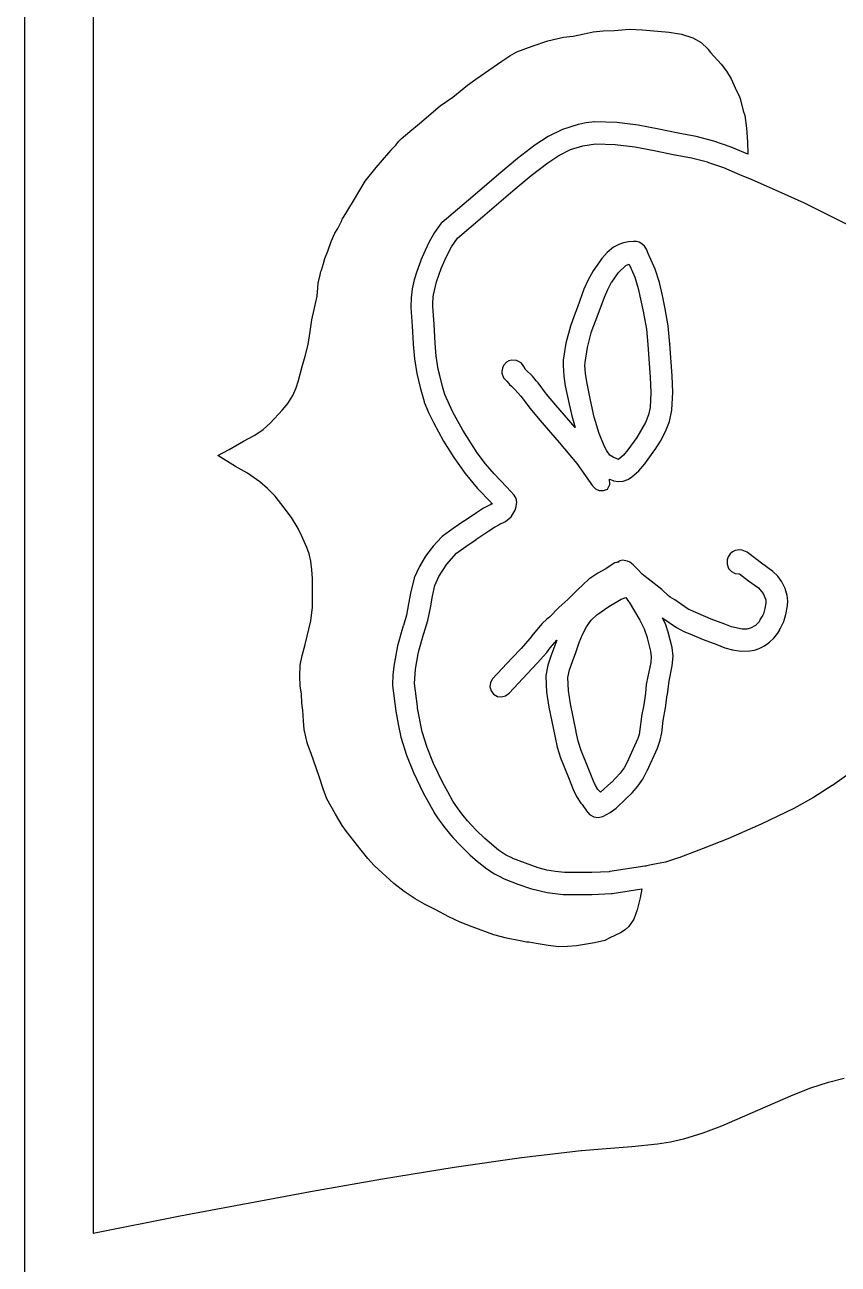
# Model space of a CAD drawing. Extents: x 2 to 598, y 1588 to 7998.
# Drawn here: x 2 to 180.6, y 2697.9 to 2969.9 of the extents above; entities that cross this region are included whole.
import ezdxf

# ---------------------------------------------------------------- set-up
doc = ezdxf.new("R2010")
doc.units = 0

msp = doc.modelspace()

# ---------------------------------------------------------------- linework, layer by layer
at = {"layer": 'Calque 1'}
for p, q in [((16.9959, 3169.46), (16.9959, 2704.65)), ((122.3424, 2967.4037), (124.753333, 2967.890587)), ((124.753333, 2967.890587), (126.79174, 2968.3339)), ((126.79174, 2968.3339), (128.924993, 2968.50915)), ((128.924993, 2968.50915), (131.45192, 2968.646)), ((131.45192, 2968.646), (134.63829, 2968.8946)), ((134.63829, 2968.8946), (134.63929, 2968.8847)), ((134.63929, 2968.8847), (137.62309, 2968.7333)), ((137.62309, 2968.7333), (143.433831, 2968.272975)), ((143.433831, 2968.272975), (146.160511, 2967.786725)), ((146.160511, 2967.786725), (148.67149, 2967.0031)), ((110.03824, 2963.9228), (113.39669, 2965.1842)), ((113.39669, 2965.1842), (116.812493, 2966.315337)), ((116.812493, 2966.315337), (120.25312, 2967.165)), ((120.25312, 2967.165), (122.3424, 2967.4037)), ((148.67149, 2967.0031), (150.434062, 2965.986537)), ((150.434062, 2965.986537), (151.97051, 2964.5211)), ((106.71235, 2961.9177), (108.467541, 2963.043437)), ((108.467541, 2963.043437), (110.03824, 2963.9228)), ((151.97051, 2964.5211), (151.998258, 2964.422087)), ((151.998258, 2964.422087), (152.48469, 2963.7935)), ((152.48469, 2963.7935), (154.88196, 2961.235)), ((100.97161, 2957.95), (106.71235, 2961.9177)), ((154.88196, 2961.235), (156.00057, 2959.701662)), ((156.00057, 2959.701662), (157.02498, 2957.9701)), ((95.95028, 2954.0087), (99.14285, 2956.6411)), ((99.14285, 2956.6411), (99.1433, 2956.64)), ((99.1433, 2956.64), (100.97161, 2957.95)), ((157.02498, 2957.9701), (158.26005, 2955.3635)), ((93.1675, 2952.06), (95.95028, 2954.0087)), ((158.26005, 2955.3635), (158.765253, 2954.39055)), ((158.765253, 2954.39055), (159.05483, 2953.6696)), ((88.667963, 2948.2198), (93.166913, 2952.0594)), ((93.166913, 2952.0594), (93.1675, 2952.06)), ((159.05483, 2953.6696), (159.71216, 2950.9902)), ((127.02065, 2948.5423), (125.213139, 2948.351243)), ((127.124, 2948.5523), (127.02065, 2948.5423)), ((131.930113, 2948.398288), (127.124, 2948.5523)), ((159.71216, 2950.9902), (160.04857, 2949.9453)), ((160.04857, 2949.9453), (160.429575, 2947.208262)), ((84.594313, 2944.8071), (86.492688, 2946.433162)), ((86.492688, 2946.433162), (88.667963, 2948.2198)), ((120.048666, 2946.920725), (116.868978, 2945.364878)), ((123.445422, 2948.009809), (120.048666, 2946.920725)), ((125.213139, 2948.351243), (123.445422, 2948.009809)), ((136.649, 2947.85), (131.930113, 2948.398288)), ((136.66871, 2947.8498), (136.649, 2947.85)), ((141.195823, 2946.941237), (136.66871, 2947.8498)), ((145.43252, 2946.0644), (141.195823, 2946.941237)), ((145.43552, 2946.0638), (145.43252, 2946.0644)), ((145.43652, 2946.0638), (145.43552, 2946.0638)), ((149.368381, 2945.369987), (145.43652, 2946.0638)), ((160.429575, 2947.208262), (160.62218, 2944.1983)), ((82.455426, 2942.4187), (83.416091, 2943.4635)), ((83.416091, 2943.4635), (84.125091, 2944.3121)), ((84.125091, 2944.3121), (84.594313, 2944.8071)), ((113.94495, 2943.4321), (110.125354, 2940.509475)), ((116.868978, 2945.364878), (113.94495, 2943.4321)), ((121.821955, 2942.463613), (124.517417, 2943.337098)), ((124.517417, 2943.337098), (127.27893, 2943.7602)), ((127.27893, 2943.7602), (127.27929, 2943.7539)), ((127.27929, 2943.7539), (131.590133, 2943.610875)), ((131.590133, 2943.610875), (135.93405, 2943.1059)), ((135.93405, 2943.1059), (140.154848, 2942.246337)), ((153.23605, 2944.3446), (149.368381, 2945.369987)), ((157.069965, 2942.996162), (153.23605, 2944.3446)), ((160.70588, 2941.4786), (157.069965, 2942.996162)), ((160.62218, 2944.1983), (160.71618, 2941.5246)), ((79.132211, 2938.572087), (81.905076, 2941.7627)), ((81.905076, 2941.7627), (82.398586, 2942.3637)), ((82.398586, 2942.3637), (82.455426, 2942.4187)), ((110.125354, 2940.509475), (106.473744, 2937.46985)), ((116.81963, 2939.5966), (119.240155, 2941.19752)), ((119.240155, 2941.19752), (121.821955, 2942.463613)), ((140.154848, 2942.246337), (144.66117, 2941.3261)), ((144.66117, 2941.3261), (144.73607, 2941.3151)), ((144.73607, 2941.3151), (148.318578, 2940.686037)), ((148.318578, 2940.686037), (151.82556, 2939.756)), ((160.71618, 2941.5246), (160.70588, 2941.4786)), ((76.719346, 2935.5419), (79.132211, 2938.572087)), ((113.160608, 2936.793302), (116.78083, 2939.5666)), ((116.78083, 2939.5666), (116.81963, 2939.5966)), ((151.82556, 2939.756), (151.84986, 2939.746)), ((151.84986, 2939.746), (155.345603, 2938.512212)), ((155.345603, 2938.512212), (158.88612, 2937.034)), ((74.156196, 2931.2605), (76.719346, 2935.5419)), ((106.473744, 2937.46985), (99.38455, 2931.4044)), ((109.612821, 2933.836863), (113.160608, 2936.793302)), ((158.88612, 2937.034), (161.56761, 2935.8878)), ((161.56761, 2935.8878), (167.392595, 2933.389412)), ((102.45613, 2927.7214), (109.612821, 2933.836863)), ((167.392595, 2933.389412), (173.07961, 2930.7729)), ((71.860726, 2927.4772), (74.156196, 2931.2605)), ((99.36491, 2931.3884), (93.59885, 2926.4837)), ((99.38455, 2931.4044), (99.36491, 2931.3884)), ((173.07961, 2930.7729), (186.56091, 2924.041)), ((70.689734, 2925.1776), (71.616292, 2926.9295)), ((71.616292, 2926.9295), (71.698462, 2927.1822)), ((71.698462, 2927.1822), (71.860726, 2927.4772)), ((96.96293, 2923.0534), (102.45613, 2927.7214)), ((69.28663, 2922.3017), (70.061348, 2924.1307)), ((70.061348, 2924.1307), (70.689734, 2925.1776)), ((91.914277, 2924.313537), (90.735972, 2922.2499)), ((93.416432, 2926.2982), (91.914277, 2924.313537)), ((93.59885, 2926.4837), (93.416432, 2926.2982)), ((68.508988, 2920.2219), (69.28663, 2922.3017)), ((90.735972, 2922.2499), (89.901915, 2920.3689)), ((95.63953, 2921.136163), (96.96293, 2923.0534)), ((132.361097, 2921.649314), (131.37413, 2921.1305)), ((133.40534, 2922.022937), (132.361097, 2921.649314)), ((134.491665, 2922.246317), (133.40534, 2922.022937)), ((135.60488, 2922.3144), (134.491665, 2922.246317)), ((136.24697, 2922.288), (135.60464, 2922.321)), ((135.60464, 2922.321), (135.60488, 2922.3144)), ((136.879798, 2922.141), (136.24697, 2922.288)), ((137.45, 2921.8296), (136.879798, 2922.141)), ((138.058798, 2921.256002), (137.45, 2921.8296)), ((138.469348, 2920.652338), (138.058798, 2921.256002)), ((67.599483, 2917.4536), (67.853214, 2918.5817)), ((67.853214, 2918.5817), (68.508988, 2920.2219)), ((89.901915, 2920.3689), (88.9397, 2918.1979)), ((93.3833, 2916.3712), (94.50933, 2918.8863)), ((94.50933, 2918.8863), (95.63953, 2921.136163)), ((128.649291, 2918.609362), (126.73617, 2915.8832)), ((129.845092, 2919.887539), (128.649291, 2918.609362)), ((131.24183, 2921.0425), (129.845092, 2919.887539)), ((131.37413, 2921.1305), (131.24183, 2921.0425)), ((138.86852, 2919.6649), (138.469348, 2920.652338)), ((139.001196, 2919.284287), (138.86852, 2919.6649)), ((139.12584, 2919.05), (138.87882, 2919.4427)), ((138.87882, 2919.4427), (139.001196, 2919.284287)), ((140.358237, 2916.210397), (139.12584, 2919.05)), ((67.006238, 2915.7348), (67.138529, 2916.0144)), ((67.138529, 2916.0144), (67.599483, 2917.4536)), ((88.91489, 2918.1359), (88.04931, 2915.7547)), ((88.9397, 2918.1979), (88.91489, 2918.1359)), ((92.381372, 2913.458738), (93.3833, 2916.3712)), ((126.73617, 2915.8832), (125.63055, 2913.869498)), ((132.293723, 2915.47165), (133.95584, 2917.0762)), ((133.95584, 2917.0762), (134.58991, 2917.3357)), ((134.58991, 2917.3357), (134.58995, 2917.3323)), ((134.58995, 2917.3323), (134.85505, 2916.8522)), ((134.85505, 2916.8522), (135.873395, 2914.484975)), ((141.290518, 2913.3218), (140.358237, 2916.210397)), ((66.32876, 2912.1071), (66.40059, 2913.151)), ((66.40059, 2913.151), (66.810901, 2914.986)), ((66.810901, 2914.986), (67.006238, 2915.7348)), ((87.489349, 2913.887941), (87.054465, 2911.945925)), ((88.049, 2915.76), (87.489349, 2913.887941)), ((88.04931, 2915.7547), (88.049, 2915.76)), ((91.73172, 2910.587), (92.381372, 2913.458738)), ((125.63055, 2913.869498), (124.750588, 2911.845212)), ((129.973408, 2911.8078), (130.81593, 2913.3556)), ((130.81593, 2913.3556), (130.83613, 2913.3886)), ((130.83613, 2913.3886), (132.293723, 2915.47165)), ((135.873395, 2914.484975), (136.675878, 2911.97855)), ((141.996092, 2910.422403), (141.290518, 2913.3218)), ((66.150993, 2910.3315), (66.32876, 2912.1071)), ((87.054465, 2911.945925), (86.787282, 2909.936522)), ((91.63664, 2910.0661), (91.73172, 2910.587)), ((124.750588, 2911.845212), (123.34723, 2907.9348)), ((129.241686, 2910.1121), (129.973408, 2911.8078)), ((136.675878, 2911.97855), (137.83213, 2906.6642)), ((142.54837, 2907.5504), (141.996092, 2910.422403)), ((64.976903, 2905.0926), (66.150993, 2910.3315)), ((86.787282, 2909.936522), (86.73073, 2907.8623)), ((86.73073, 2907.8623), (86.73073, 2907.7973)), ((86.73073, 2907.7973), (87.058583, 2903.709313)), ((91.53535, 2908.0285), (91.56946, 2908.7075)), ((91.853112, 2904.170163), (91.53535, 2908.0285)), ((91.56946, 2908.7075), (91.63664, 2910.0661)), ((123.32813, 2907.8808), (122.594128, 2906.002325)), ((123.34723, 2907.9348), (123.32813, 2907.8808)), ((127.89311, 2906.3871), (129.241686, 2910.1121)), ((64.656494, 2902.560988), (64.976903, 2905.0926)), ((122.594128, 2906.002325), (121.7582, 2903.7472)), ((126.3423, 2902.3176), (127.89311, 2906.3871)), ((137.83213, 2906.6642), (137.84503, 2906.5982)), ((137.84503, 2906.5982), (138.483595, 2903.084425)), ((143.233598, 2903.78275), (142.54837, 2907.5504)), ((64.22036, 2899.6846), (64.656494, 2902.560988)), ((87.058583, 2903.709313), (87.249562, 2899.9058)), ((92.054698, 2900.029), (91.853112, 2904.170163)), ((121.7582, 2903.7472), (120.788495, 2900.0054)), ((125.502488, 2899.082225), (126.3323, 2902.2876)), ((126.3323, 2902.2876), (126.3423, 2902.3176)), ((138.483595, 2903.084425), (138.78916, 2899.7019)), ((143.585, 2899.8), (143.233598, 2903.78275)), ((63.580497, 2897.161588), (64.22036, 2899.6846)), ((87.249562, 2899.9058), (87.249562, 2899.7445)), ((87.249562, 2899.7445), (87.545465, 2896.542644)), ((92.31987, 2897.15635), (92.054698, 2900.029)), ((120.788495, 2900.0054), (120.20429, 2896.2624)), ((138.78916, 2899.7019), (138.788, 2899.62)), ((138.788, 2899.62), (139.302505, 2892.559475)), ((144.117368, 2892.829938), (143.58422, 2899.8849)), ((143.58422, 2899.8849), (143.585, 2899.8)), ((62.91191, 2894.8575), (63.580497, 2897.161588)), ((92.773518, 2894.3038), (92.31987, 2897.15635)), ((124.9789, 2895.7324), (125.502488, 2899.082225)), ((62.071337, 2891.801188), (62.91191, 2894.8575)), ((87.545465, 2896.542644), (88.051109, 2893.3703)), ((93.091844, 2892.894), (92.773518, 2894.3038)), ((106.8405, 2894.5409), (106.70873, 2893.8515)), ((107.082512, 2895.1228), (106.8405, 2894.5409)), ((107.7314, 2895.8328), (107.082512, 2895.1228)), ((108.2696, 2896.117642), (107.7314, 2895.8328)), ((108.875607, 2896.265263), (108.2696, 2896.117642)), ((109.94729, 2896.2121), (108.875607, 2896.265263)), ((110.928022, 2895.714313), (109.94729, 2896.2121)), ((111.22318, 2895.3228), (110.928022, 2895.714313)), ((111.56218, 2894.8463), (111.22318, 2895.3228)), ((111.87172, 2894.3368), (111.56218, 2894.8463)), ((111.92753, 2894.2448), (111.6738, 2894.4551)), ((111.6738, 2894.4551), (111.87172, 2894.3368)), ((111.95283, 2894.2038), (111.92753, 2894.2448)), ((113.47228, 2892.719863), (111.93883, 2894.2358)), ((111.93883, 2894.2358), (111.97143, 2894.1768)), ((111.97143, 2894.1768), (111.95283, 2894.2038)), ((120.204, 2896.23), (120.1683, 2895.0688)), ((120.1683, 2895.0688), (120.318909, 2892.791414)), ((120.20429, 2896.2624), (120.204, 2896.23)), ((125.094612, 2893.356541), (124.9677, 2895.1478)), ((124.9677, 2895.1478), (124.968, 2895.14)), ((124.968, 2895.15), (124.9789, 2895.7324)), ((124.968, 2895.14), (124.968, 2895.15)), ((61.53426, 2890.18792), (62.071337, 2891.801188)), ((88.051109, 2893.3703), (88.759947, 2890.239656)), ((93.699043, 2890.4999), (93.091844, 2892.894)), ((106.70873, 2893.8515), (106.709, 2893.85)), ((106.709, 2893.85), (106.726, 2893.4143)), ((106.726, 2893.4143), (107.105934, 2892.371986)), ((107.105934, 2892.371986), (107.91404, 2891.6119)), ((107.91404, 2891.6119), (108.19051, 2891.2093)), ((114.33403, 2891.6954), (113.47228, 2892.719863)), ((114.70765, 2891.2711), (114.33403, 2891.6954)), ((120.318909, 2892.791414), (120.646342, 2890.627887)), ((125.3839, 2891.491725), (125.094612, 2893.356541)), ((126.179, 2887.51), (125.3839, 2891.491725)), ((139.302505, 2892.559475), (139.430313, 2889.179578)), ((144.246426, 2889.143977), (144.117368, 2892.829938)), ((60.84279, 2888.5468), (61.53426, 2890.18792)), ((88.759947, 2890.239656), (89.665432, 2887.1629)), ((94.223558, 2888.7114), (93.699043, 2890.4999)), ((95.979008, 2884.8212), (94.223558, 2888.7114)), ((108.19051, 2891.2093), (108.38381, 2890.934075)), ((108.38381, 2890.934075), (108.87006, 2890.5525)), ((108.87006, 2890.5525), (109.61106, 2889.734087)), ((109.61106, 2889.734087), (110.91231, 2888.3345)), ((116.551489, 2888.791717), (114.70765, 2891.2711)), ((118.561297, 2886.362687), (116.551489, 2888.791717)), ((120.646342, 2890.627887), (121.46331, 2886.6084)), ((139.430313, 2889.179578), (139.28616, 2885.8999)), ((144.06274, 2885.3561), (144.246426, 2889.143977)), ((58.54836, 2885.3377), (59.71095, 2886.723325)), ((59.71095, 2886.723325), (60.84279, 2888.5468)), ((89.665432, 2887.1629), (89.693332, 2887.0819)), ((89.693332, 2887.0819), (90.634904, 2884.796275)), ((110.91231, 2888.3345), (112.934477, 2885.631189)), ((122.82137, 2881.4578), (118.561297, 2886.362687)), ((121.46331, 2886.6084), (122.080052, 2884.037863)), ((126.17895, 2887.4931), (126.179, 2887.51)), ((126.997453, 2883.732125), (126.17895, 2887.4931)), ((139.28616, 2885.8999), (138.899343, 2884.258744)), ((55.883845, 2882.435425), (58.54836, 2885.3377)), ((90.634904, 2884.796275), (91.690826, 2882.6227)), ((98.123578, 2880.8793), (95.979008, 2884.8212)), ((112.934477, 2885.631189), (115.048119, 2883.079238)), ((122.080052, 2884.037863), (122.82137, 2881.4578)), ((128.10493, 2880.1447), (126.997453, 2883.732125)), ((138.899343, 2884.258744), (138.237886, 2882.609225)), ((143.497132, 2882.825695), (144.05244, 2885.2771)), ((144.05244, 2885.2771), (144.06274, 2885.3561)), ((52.47173, 2879.815), (54.30385, 2881.053475)), ((54.30385, 2881.053475), (55.883845, 2882.435425)), ((91.690826, 2882.6227), (93.926152, 2878.5217)), ((101.323813, 2875.904938), (98.123578, 2880.8793)), ((115.048119, 2883.079238), (119.27407, 2878.2163)), ((138.237886, 2882.609225), (136.32562, 2879.2755)), ((141.519022, 2878.524048), (142.611943, 2880.581262)), ((142.611943, 2880.581262), (143.497132, 2882.825695)), ((46.85812, 2876.6468), (49.99229, 2878.5273)), ((49.99229, 2878.5273), (52.47173, 2879.815)), ((93.926152, 2878.5217), (93.945272, 2878.4877)), ((93.945272, 2878.4877), (96.182465, 2874.878034)), ((119.27407, 2878.2163), (119.30717, 2878.1783)), ((119.30717, 2878.1783), (123.142821, 2873.563125)), ((129.202493, 2877.481462), (128.10493, 2880.1447)), ((136.32562, 2879.2755), (134.397285, 2876.580075)), ((140.34052, 2876.6343), (141.519022, 2878.524048)), ((44.384469, 2875.3553), (44.3916, 2875.36)), ((48.233849, 2872.9616), (44.384469, 2875.3553)), ((44.3916, 2875.36), (46.85812, 2876.6468)), ((103.105165, 2873.551627), (101.323813, 2875.904938)), ((129.776019, 2876.373573), (129.202493, 2877.481462)), ((130.42313, 2875.4519), (129.776019, 2876.373573)), ((131.121703, 2874.986612), (130.42313, 2875.4519)), ((132.3548, 2874.5001), (131.121703, 2874.986612)), ((133.405722, 2875.444003), (132.3548, 2874.5001)), ((134.397285, 2876.580075), (133.405722, 2875.444003)), ((138.138064, 2873.534787), (140.32032, 2876.6043)), ((140.32032, 2876.6043), (140.34052, 2876.6343)), ((50.895869, 2871.47225), (48.233849, 2872.9616)), ((96.182465, 2874.878034), (98.660602, 2871.41925)), ((105.006358, 2871.301), (103.105165, 2873.551627)), ((123.142821, 2873.563125), (126.59148, 2868.7066)), ((136.792403, 2872.016255), (138.138064, 2873.534787)), ((53.630939, 2869.568), (50.895869, 2871.47225)), ((55.269008, 2868.128238), (53.630939, 2869.568)), ((98.660602, 2871.41925), (101.38015, 2868.137166)), ((107.727128, 2868.4774), (105.006358, 2871.301)), ((130.39265, 2868.99998), (130.36747, 2870.1173)), ((130.36747, 2870.1173), (131.15864, 2869.8238)), ((131.15864, 2869.8238), (131.21184, 2869.8078)), ((131.21184, 2869.8078), (132.318992, 2869.63517)), ((132.318992, 2869.63517), (133.37262, 2869.743837)), ((133.37262, 2869.743837), (134.340111, 2870.085886)), ((134.340111, 2870.085886), (135.18885, 2870.6134)), ((135.18885, 2870.6134), (136.792403, 2872.016255)), ((56.934609, 2866.4493), (55.269008, 2868.128238)), ((101.38015, 2868.137166), (104.341572, 2865.0576)), ((107.785028, 2868.4204), (107.727128, 2868.4774)), ((109.393198, 2866.668), (107.785028, 2868.4204)), ((126.59148, 2868.7066), (127.256629, 2868.024312)), ((127.256629, 2868.024312), (128.102404, 2867.662538)), ((128.102404, 2867.662538), (129.022123, 2867.644245)), ((129.022123, 2867.644245), (129.9091, 2867.9924)), ((129.9091, 2867.9924), (130.39265, 2868.99998)), ((58.957229, 2863.8345), (56.934609, 2866.4493)), ((104.411322, 2864.645), (102.666373, 2863.760166)), ((104.362272, 2865.0346), (104.332272, 2865.0646)), ((104.332272, 2865.0646), (104.631992, 2864.738)), ((104.341572, 2865.0576), (104.362272, 2865.0346)), ((104.598392, 2864.716), (104.411322, 2864.645)), ((104.631992, 2864.738), (104.598392, 2864.716)), ((109.828015, 2865.927875), (109.393198, 2866.668)), ((109.632968, 2863.3168), (109.878863, 2864.1565)), ((109.971458, 2865.0826), (109.828015, 2865.927875)), ((109.878863, 2864.1565), (109.971458, 2865.0826)), ((60.551467, 2861.723613), (58.957229, 2863.8345)), ((62.035079, 2859.3413), (60.551467, 2861.723613)), ((101.13221, 2862.785125), (98.477832, 2860.9599)), ((102.666373, 2863.760166), (101.13221, 2862.785125)), ((107.544815, 2860.851338), (108.766878, 2861.9024)), ((108.766878, 2861.9024), (109.632968, 2863.3168)), ((62.739429, 2857.8158), (62.035079, 2859.3413)), ((96.054267, 2859.346325), (93.604232, 2857.5404)), ((98.388952, 2860.9019), (96.054267, 2859.346325)), ((98.477832, 2860.9599), (98.388952, 2860.9019)), ((101.033498, 2856.8993), (103.859168, 2858.7985)), ((103.859168, 2858.7985), (105.116668, 2859.614988)), ((105.116668, 2859.614988), (106.323618, 2860.2469)), ((106.137578, 2860.1749), (107.544815, 2860.851338)), ((106.323618, 2860.2469), (106.137578, 2860.1749)), ((63.906239, 2855.192113), (62.739429, 2857.8158)), ((93.474525, 2857.4251), (91.61811, 2855.4493)), ((93.604232, 2857.5404), (93.474525, 2857.4251)), ((98.795908, 2855.3966), (101.101198, 2856.9423)), ((101.077398, 2856.9273), (101.033498, 2856.8993)), ((101.101198, 2856.9423), (101.077398, 2856.9273)), ((64.407976, 2853.73392), (63.906239, 2855.192113)), ((64.782199, 2852.1443), (64.407976, 2853.73392)), ((89.988945, 2853.2833), (88.606605, 2850.9532)), ((91.61811, 2855.4493), (89.988945, 2853.2833)), ((94.611174, 2851.490138), (96.736088, 2853.8944)), ((96.736088, 2853.8944), (98.795908, 2855.3966)), ((156.84083, 2853.7873), (156.380194, 2853.102662)), ((157.349802, 2854.220328), (156.84083, 2853.7873)), ((157.908381, 2854.483875), (157.349802, 2854.220328)), ((158.97765, 2854.6379), (157.908381, 2854.483875)), ((159.49646, 2854.5724), (158.97711, 2854.6384)), ((158.97711, 2854.6384), (158.97765, 2854.6379)), ((160.555207, 2854.150413), (159.49646, 2854.5724)), ((160.93048, 2853.8572), (160.555207, 2854.150413)), ((163.71687, 2851.7183), (160.93048, 2853.8572)), ((65.033952, 2850.224122), (64.782199, 2852.1443)), ((88.606605, 2850.9532), (87.488325, 2848.48)), ((92.897558, 2848.7774), (94.611174, 2851.490138)), ((129.5148, 2850.508), (127.75634, 2849.511288)), ((130.89869, 2851.4516), (129.5148, 2850.508)), ((131.51726, 2851.7849), (130.89869, 2851.4516)), ((131.88313, 2851.8669), (131.51726, 2851.7849)), ((131.90793, 2851.8729), (131.85673, 2851.8459)), ((131.85673, 2851.8459), (131.88313, 2851.8669)), ((132.4123, 2851.9866), (131.90793, 2851.8729)), ((132.61027, 2852.2454), (131.95346, 2851.8976)), ((131.95346, 2851.8976), (132.04746, 2851.9266)), ((132.04746, 2851.9266), (132.4123, 2851.9866)), ((133.256512, 2852.341775), (132.61027, 2852.2454)), ((133.57403, 2852.3114), (133.256512, 2852.341775)), ((134.283952, 2852.169941), (133.57403, 2852.3114)), ((134.821655, 2851.939025), (134.283952, 2852.169941)), ((135.56513, 2851.3859), (134.821655, 2851.939025)), ((136.5568, 2850.3627), (135.56513, 2851.3859)), ((156.380194, 2853.102662), (156.182608, 2852.473675)), ((156.182608, 2852.473675), (156.19901, 2851.4686)), ((156.19901, 2851.4686), (156.504501, 2850.574314)), ((156.504501, 2850.574314), (157.106312, 2849.887989)), ((166.18339, 2849.9174), (163.71687, 2851.7183)), ((65.148443, 2848.323125), (65.033952, 2850.224122)), ((65.165638, 2844.7184), (65.148443, 2848.323125)), ((87.437165, 2848.3342), (86.714101, 2845.471755)), ((87.488325, 2848.48), (87.437165, 2848.3342)), ((92.011307, 2846.8359), (92.897558, 2848.7774)), ((125.82148, 2848.2007), (123.314931, 2845.872463)), ((127.75634, 2849.511288), (125.82148, 2848.2007)), ((137.48439, 2849.277), (136.5568, 2850.3627)), ((137.90142, 2848.9943), (137.48439, 2849.277)), ((138.80162, 2848.2931), (137.90142, 2848.9943)), ((141.865, 2845.9041), (138.80162, 2848.2931)), ((157.106312, 2849.887989), (157.920321, 2849.474945)), ((157.920321, 2849.474945), (158.86241, 2849.4005)), ((158.86241, 2849.4005), (160.84627, 2847.8719)), ((160.84627, 2847.8719), (163.0544, 2846.2782)), ((167.267102, 2848.838166), (166.18339, 2849.9174)), ((168.187405, 2847.587875), (167.267102, 2848.838166)), ((86.714101, 2845.471755), (86.233667, 2842.773138)), ((91.47222, 2844.49965), (92.011307, 2846.8359)), ((123.314931, 2845.872463), (121.22125, 2843.7183)), ((143.32021, 2844.5641), (141.865, 2845.9041)), ((163.0544, 2846.2782), (164.07562, 2845.05775)), ((168.89932, 2846.178772), (168.187405, 2847.587875)), ((169.35787, 2844.6231), (168.89932, 2846.178772)), ((65.139323, 2842.043525), (65.165638, 2844.7184)), ((86.233667, 2842.773138), (85.772978, 2840.289452)), ((91.044958, 2841.9189), (91.47222, 2844.49965)), ((121.22125, 2843.7183), (119.24721, 2841.9597)), ((130.18829, 2842.179038), (132.93857, 2843.7956)), ((132.93857, 2843.7956), (133.92611, 2844.1868)), ((133.92611, 2844.1868), (133.92745, 2844.1832)), ((133.92745, 2844.1832), (134.55118, 2843.3373)), ((134.55118, 2843.3373), (134.67159, 2843.1239)), ((134.67159, 2843.1239), (137.035385, 2839.226375)), ((143.68349, 2844.2835), (143.32021, 2844.5641)), ((144.72271, 2843.6716), (143.68349, 2844.2835)), ((147.65069, 2841.6216), (144.72271, 2843.6716)), ((164.07562, 2845.05775), (164.64759, 2843.7047)), ((164.639276, 2842.906337), (164.41608, 2841.7839)), ((164.64759, 2843.7047), (164.639276, 2842.906337)), ((169.03386, 2840.4756), (169.432752, 2842.355025)), ((169.485345, 2843.444363), (169.35787, 2844.6231)), ((169.432752, 2842.355025), (169.485345, 2843.444363)), ((64.787883, 2839.0634), (65.139323, 2842.043525)), ((85.772978, 2840.289452), (85.109145, 2838.0718)), ((90.48977, 2839.15615), (91.044958, 2841.9189)), ((117.15483, 2839.8968), (116.60758, 2839.4219)), ((119.24721, 2841.9597), (117.15483, 2839.8968)), ((126.353406, 2839.201044), (127.59626, 2840.4139)), ((127.59626, 2840.4139), (130.18829, 2842.179038)), ((142.690577, 2838.195363), (141.99888, 2839.7119)), ((141.99888, 2839.7119), (142.07428, 2839.6679)), ((142.07428, 2839.6679), (145.02397, 2837.6039)), ((149.82472, 2840.6475), (147.65069, 2841.6216)), ((152.67726, 2839.4037), (149.82472, 2840.6475)), ((164.013, 2840.2961), (163.45593, 2839.4419)), ((164.13909, 2840.631), (164.013, 2840.2961)), ((164.41608, 2841.7839), (164.13909, 2840.631)), ((168.6158, 2838.903), (169.03386, 2840.4756)), ((63.524393, 2833.8493), (64.787883, 2839.0634)), ((85.066255, 2837.9576), (83.810248, 2833.569125)), ((85.109145, 2838.0718), (85.066255, 2837.9576)), ((89.567008, 2836.2737), (90.48977, 2839.15615)), ((115.56836, 2838.4504), (113.56797, 2836.1451)), ((116.60758, 2839.4219), (115.56836, 2838.4504)), ((124.404004, 2836.084169), (125.292881, 2837.740125)), ((125.292881, 2837.740125), (126.353406, 2839.201044)), ((137.035385, 2839.226375), (137.953136, 2837.332231)), ((137.953136, 2837.332231), (138.58453, 2835.437)), ((143.24945, 2836.5772), (142.690577, 2838.195363)), ((145.02397, 2837.6039), (146.644809, 2836.7486)), ((155.6378, 2838.3593), (152.67726, 2839.4037)), ((157.1421, 2837.7309), (155.6378, 2838.3593)), ((159.494458, 2837.235825), (157.1421, 2837.7309)), ((160.508415, 2837.234606), (159.494458, 2837.235825)), ((161.31859, 2837.424), (160.508415, 2837.234606)), ((162.362728, 2838.061438), (161.31859, 2837.424)), ((163.16964, 2838.8761), (162.362728, 2838.061438)), ((163.45593, 2839.4419), (163.16964, 2838.8761)), ((167.30788, 2836.3864), (167.70149, 2837.110638)), ((167.6784, 2837.161), (167.7404, 2837.2861)), ((167.731094, 2837.226452), (167.6784, 2837.161)), ((167.70149, 2837.110638), (167.731094, 2837.226452)), ((167.7404, 2837.2861), (167.86132, 2837.4308)), ((167.86132, 2837.4308), (168.6158, 2838.903)), ((88.496788, 2832.4962), (89.608868, 2836.3859)), ((89.608868, 2836.3859), (89.567008, 2836.2737)), ((112.87034, 2835.1679), (110.96972, 2833.001364)), ((113.56797, 2836.1451), (112.87034, 2835.1679)), ((117.31877, 2833.1556), (118.77708, 2834.8356)), ((118.77708, 2834.8356), (117.464257, 2831.3327)), ((122.973512, 2832.091114), (123.67609, 2834.2862)), ((123.67609, 2834.2862), (124.404004, 2836.084169)), ((138.58453, 2835.437), (138.60363, 2835.365)), ((138.60363, 2835.365), (139.317745, 2832.429925)), ((143.24419, 2836.5775), (143.246, 2836.58)), ((143.246, 2836.57), (143.24419, 2836.5775)), ((143.246, 2836.58), (143.246, 2836.57)), ((144.089055, 2833.2075), (143.24945, 2836.5772)), ((146.644809, 2836.7486), (147.98658, 2836.2128)), ((147.98658, 2836.2128), (150.92025, 2834.9364)), ((150.92025, 2834.9364), (153.92937, 2833.8729)), ((164.364981, 2833.59512), (165.461427, 2834.348613)), ((165.461427, 2834.348613), (166.453642, 2835.276348)), ((166.453642, 2835.276348), (167.30788, 2836.3864)), ((62.863143, 2831.459063), (63.524393, 2833.8493)), ((83.810248, 2833.569125), (83.021415, 2829.1028)), ((87.789338, 2828.4804), (88.372248, 2831.7887)), ((88.372248, 2831.7887), (88.496788, 2832.4962)), ((110.96972, 2833.001364), (108.914132, 2830.847138)), ((114.496098, 2829.738503), (116.58135, 2832.1277)), ((116.58135, 2832.1277), (117.31877, 2833.1556)), ((122.231189, 2830.113087), (122.973512, 2832.091114)), ((139.317745, 2832.429925), (139.467543, 2831.152972)), ((144.286638, 2831.277522), (144.089055, 2833.2075)), ((153.92937, 2833.8729), (155.66518, 2833.1639)), ((155.66518, 2833.1639), (157.32138, 2832.695036)), ((157.32138, 2832.695036), (159.170161, 2832.398213)), ((159.170161, 2832.398213), (161.149669, 2832.445208)), ((161.149669, 2832.445208), (162.169116, 2832.651318)), ((162.169116, 2832.651318), (163.19805, 2833.0078)), ((163.19805, 2833.0078), (164.364981, 2833.59512)), ((62.34895, 2826.943987), (62.471743, 2829.2881)), ((62.471743, 2829.2981), (62.863143, 2831.459063)), ((62.471743, 2829.2881), (62.471743, 2829.2981)), ((83.021415, 2829.1028), (82.787643, 2827.16195)), ((108.914132, 2830.847138), (104.676, 2826.3229)), ((112.362515, 2827.49445), (114.496098, 2829.738503)), ((116.837043, 2829.328219), (116.40306, 2827.0924)), ((117.464257, 2831.3327), (116.837043, 2829.328219)), ((121.590294, 2828.305067), (122.231189, 2830.113087)), ((139.39306, 2829.9551), (138.747511, 2826.839025)), ((139.40306, 2830.0071), (139.39306, 2829.9551)), ((139.467543, 2831.152972), (139.40306, 2830.0071)), ((143.471226, 2825.816938), (144.13621, 2829.1973)), ((144.13621, 2829.1973), (144.286638, 2831.277522)), ((62.461943, 2824.7096), (62.34895, 2826.943987)), ((82.787643, 2827.16195), (82.714974, 2825.084)), ((87.5232, 2825.2982), (87.778998, 2828.4344)), ((87.778998, 2828.4444), (87.789338, 2828.4804)), ((87.778998, 2828.4344), (87.778998, 2828.4444)), ((104.676, 2826.3229), (104.212838, 2825.5093)), ((108.29968, 2823.1795), (112.362515, 2827.49445)), ((116.40306, 2827.0924), (116.38496, 2826.8201)), ((116.38496, 2826.8201), (116.55072, 2823.388117)), ((121.192, 2826.62), (121.590294, 2828.305067)), ((121.19409, 2826.6162), (121.192, 2826.62)), ((121.356387, 2823.749623), (121.19409, 2826.6162)), ((138.747511, 2826.839025), (138.427468, 2825.079181)), ((62.74358, 2823.0725), (62.461943, 2824.7096)), ((82.714974, 2825.084), (82.734094, 2824.8359)), ((82.734094, 2824.8359), (83.457591, 2819.261263)), ((87.5232, 2825.2822), (87.5232, 2825.2982)), ((87.53405, 2825.2952), (87.5232, 2825.2822)), ((88.193441, 2820.2474), (87.53405, 2825.2952)), ((104.09619, 2824.5804), (104.09219, 2824.5799)), ((104.09219, 2824.5799), (104.339965, 2823.676993)), ((104.212838, 2825.5093), (104.09619, 2824.5804)), ((104.339965, 2823.676993), (104.91436, 2822.9376)), ((116.55072, 2823.388117), (117.0229, 2820.082463)), ((121.787495, 2820.821537), (121.356387, 2823.749623)), ((138.427468, 2825.079181), (138.24636, 2823.1669)), ((143.04481, 2822.9408), (143.471226, 2825.816938)), ((62.84073, 2821.0256), (62.74358, 2823.0725)), ((63.051054, 2819.4866), (62.84073, 2821.0256)), ((104.91436, 2822.9376), (105.743816, 2822.468378)), ((105.743816, 2822.468378), (106.657116, 2822.357474)), ((106.657116, 2822.357474), (107.545367, 2822.597109)), ((107.545367, 2822.597109), (108.29968, 2823.1795)), ((123.03325, 2814.743), (121.787495, 2820.821537)), ((137.914796, 2820.6599), (137.40558, 2818.1325)), ((138.24636, 2823.1669), (137.914796, 2820.6599)), ((142.665525, 2819.975363), (143.03451, 2822.8137)), ((143.03451, 2822.8137), (143.04481, 2822.9408)), ((63.161039, 2817.1113), (63.051054, 2819.4866)), ((83.457591, 2819.261263), (83.923226, 2816.418439)), ((88.239431, 2819.896), (88.193441, 2820.2474)), ((89.212499, 2814.7258), (88.239431, 2819.896)), ((117.0229, 2820.082463), (118.32282, 2813.8105)), ((137.37248, 2817.962), (137.01519, 2815.184637)), ((137.40558, 2818.1325), (137.37248, 2817.962)), ((142.11519, 2817.2151), (142.665525, 2819.975363)), ((63.338375, 2815.1815), (63.161039, 2817.1113)), ((63.68409, 2813.6296), (63.338375, 2815.1815)), ((83.923226, 2816.418439), (84.535534, 2813.555)), ((137.01519, 2815.184637), (136.825845, 2814.093589)), ((141.823402, 2814.48825), (142.11519, 2817.2151)), ((63.900097, 2812.6896), (63.68409, 2813.6296)), ((63.998722, 2812.289587), (63.900097, 2812.6896)), ((84.535534, 2813.555), (84.535534, 2813.544)), ((84.535534, 2813.544), (85.792014, 2809.553188)), ((90.313141, 2811.2459), (89.212499, 2814.7258)), ((118.32282, 2813.8105), (118.854851, 2811.311752)), ((123.05805, 2814.5983), (123.03325, 2814.743)), ((123.477281, 2812.636695), (123.05805, 2814.5983)), ((124.126005, 2810.639962), (123.477281, 2812.636695)), ((136.48625, 2813.1086), (134.20835, 2808.0644)), ((136.53325, 2813.2145), (136.48625, 2813.1086)), ((136.825845, 2814.093589), (136.53325, 2813.2145)), ((140.86359, 2811.1431), (141.500588, 2812.868775)), ((141.500588, 2812.868775), (141.823402, 2814.48825)), ((64.08555, 2812.04725), (63.984847, 2812.3212)), ((63.984847, 2812.3212), (64.018011, 2812.208255)), ((64.018011, 2812.208255), (63.998722, 2812.289587)), ((64.368803, 2811.2453), (64.08555, 2812.04725)), ((64.84991, 2809.9224), (64.368803, 2811.2453)), ((66.62344, 2804.9185), (64.84991, 2809.9224)), ((91.737409, 2807.7231), (90.313141, 2811.2459)), ((118.854851, 2811.311752), (119.609276, 2808.971563)), ((125.81241, 2806.4696), (124.126005, 2810.639962)), ((138.60843, 2806.1491), (140.86359, 2811.1431)), ((85.792014, 2809.553188), (87.306944, 2805.8101)), ((93.727989, 2803.5286), (91.737409, 2807.7231)), ((119.609276, 2808.971563), (121.3614, 2804.6721)), ((134.20835, 2808.0644), (133.532245, 2806.816455)), ((185.760471, 2807.569612), (179.27265, 2802.9149)), ((67.525847, 2802.223637), (66.62344, 2804.9185)), ((87.306944, 2805.8101), (87.317284, 2805.7881)), ((87.317284, 2805.7881), (89.441127, 2801.313338)), ((121.3614, 2804.6721), (122.352961, 2802.013)), ((125.83261, 2806.4206), (125.81241, 2806.4696)), ((126.803353, 2803.9096), (125.83261, 2806.4206)), ((132.723194, 2805.640987), (130.75533, 2803.5556)), ((133.532245, 2806.816455), (132.723194, 2805.640987)), ((136.567486, 2802.766275), (137.648202, 2804.346131)), ((137.648202, 2804.346131), (138.56033, 2806.0395)), ((138.56033, 2806.0395), (138.60843, 2806.1491)), ((68.32205, 2799.9943), (67.525847, 2802.223637)), ((94.829729, 2801.5385), (93.727989, 2803.5286)), ((122.352961, 2802.013), (123.071199, 2800.536656)), ((127.274826, 2802.899294), (126.803353, 2803.9096)), ((127.80252, 2802.0844), (127.274826, 2802.899294)), ((128.38388, 2801.4354), (127.80252, 2802.0844)), ((130.66953, 2803.4776), (128.38388, 2801.4354)), ((130.75533, 2803.5556), (130.66953, 2803.4776)), ((135.333907, 2801.309831), (136.567486, 2802.766275)), ((179.25355, 2802.9019), (175.13477, 2800.272237)), ((179.27265, 2802.9149), (179.25355, 2802.9019)), ((69.22473, 2798.313987), (68.32205, 2799.9943)), ((89.441127, 2801.313338), (91.845694, 2796.9726)), ((95.972299, 2799.4745), (94.829729, 2801.5385)), ((97.115379, 2797.792), (95.972299, 2799.4745)), ((123.071199, 2800.536656), (124.07854, 2799.0533)), ((124.07854, 2799.0533), (124.34933, 2798.7701)), ((131.806842, 2797.97975), (133.96319, 2799.9867)), ((133.96319, 2799.9867), (135.333907, 2801.309831)), ((175.13477, 2800.272237), (170.82564, 2797.911)), ((70.21651, 2796.6699), (69.22473, 2798.313987)), ((71.6464, 2794.16), (70.21651, 2796.6699)), ((91.845694, 2796.9726), (91.865334, 2796.9406)), ((91.865334, 2796.9406), (91.8658, 2796.94)), ((91.8658, 2796.94), (92.774272, 2795.6005)), ((97.468846, 2797.2721), (97.115379, 2797.792)), ((98.192316, 2796.3678), (97.468846, 2797.2721)), ((99.14523, 2795.1776), (98.192316, 2796.3678)), ((124.34933, 2798.7701), (125.30173, 2797.3376)), ((125.30173, 2797.3376), (125.983746, 2796.557584)), ((125.983746, 2796.557584), (126.878649, 2796.077475)), ((127.877672, 2795.927328), (128.87205, 2796.1372)), ((128.87205, 2796.1372), (128.90045, 2796.1492)), ((128.90045, 2796.1492), (130.473769, 2796.993863)), ((130.473769, 2796.993863), (131.806842, 2797.97975)), ((170.82564, 2797.911), (163.630831, 2794.409462)), ((71.64727, 2794.1618), (71.6464, 2794.16)), ((72.63584, 2792.8647), (71.64727, 2794.1618)), ((92.774272, 2795.6005), (93.584558, 2794.4063)), ((93.584558, 2794.4063), (93.963863, 2793.9319)), ((93.963863, 2793.9319), (95.486253, 2792.0292)), ((100.979281, 2793.193138), (99.14523, 2795.1776)), ((126.878649, 2796.077475), (127.877672, 2795.927328)), ((163.630831, 2794.409462), (156.35674, 2791.2272)), ((75.80154, 2788.71), (72.63584, 2792.8647)), ((95.486253, 2792.0292), (95.98183, 2791.4927)), ((95.98183, 2791.4927), (97.54091, 2789.805)), ((102.9481, 2791.319), (100.979281, 2793.193138)), ((102.99, 2791.28), (102.9481, 2791.319)), ((105.966839, 2788.74345), (102.9897, 2791.2831)), ((102.9897, 2791.2831), (102.99, 2791.28)), ((156.35674, 2791.2272), (150.926549, 2789.078487)), ((77.27558, 2786.923638), (75.80154, 2788.71)), ((97.54091, 2789.805), (98.310889, 2789.0717)), ((98.310889, 2789.0717), (99.715969, 2787.7338)), ((107.495234, 2787.729084), (105.966839, 2788.74345)), ((150.926549, 2789.078487), (145.57654, 2787.0476)), ((78.66907, 2785.367), (77.27558, 2786.923638)), ((82.982896, 2781.455825), (78.66907, 2785.367)), ((99.715969, 2787.7338), (99.726309, 2787.7238)), ((99.726309, 2787.7238), (101.348959, 2786.2526)), ((101.348959, 2786.2526), (101.577889, 2786.0686)), ((101.577889, 2786.0686), (103.116809, 2784.8325)), ((109.07201, 2786.9511), (107.495234, 2787.729084)), ((109.12421, 2786.9291), (109.07201, 2786.9511)), ((114.72541, 2784.8641), (109.12421, 2786.9291)), ((138.1264, 2785.232), (130.44469, 2784.0253)), ((138.299, 2785.26), (138.1264, 2785.232)), ((138.30821, 2785.2561), (138.299, 2785.26)), ((138.56039, 2785.3041), (138.30821, 2785.2561)), ((139.51486, 2785.4886), (138.56039, 2785.3041)), ((142.610341, 2786.1322), (139.51486, 2785.4886)), ((145.52844, 2787.0296), (142.610341, 2786.1322)), ((145.57654, 2787.0476), (145.52844, 2787.0296)), ((103.116809, 2784.8325), (104.521379, 2783.9075)), ((104.521379, 2783.9075), (105.075859, 2783.5426)), ((105.075859, 2783.5426), (106.250989, 2782.9685)), ((106.250989, 2782.9685), (107.257639, 2782.476)), ((116.61123, 2784.36815), (114.72541, 2784.8641)), ((118.5257, 2784.0264), (116.61123, 2784.36815)), ((120.45595, 2783.8448), (118.5257, 2784.0264)), ((122.388, 2783.83), (120.45595, 2783.8448)), ((122.46379, 2783.8274), (122.388, 2783.83)), ((126.456921, 2783.82725), (122.46379, 2783.8274)), ((130.24006, 2783.9933), (126.456921, 2783.82725)), ((130.44469, 2784.0253), (130.24006, 2783.9933)), ((85.285483, 2779.675372), (82.982896, 2781.455825)), ((107.257639, 2782.476), (110.255126, 2781.298762)), ((110.255126, 2781.298762), (113.239189, 2780.2689)), ((113.239189, 2780.2689), (113.290889, 2780.2529)), ((113.290889, 2780.2529), (116.697673, 2779.427825)), ((130.917179, 2779.2307), (137.451669, 2780.2498)), ((137.466, 2780.25), (137.11201, 2778.2465)), ((137.451669, 2780.2498), (137.466, 2780.25)), ((87.65508, 2778.0584), (85.285483, 2779.675372)), ((89.731685, 2776.918275), (87.65508, 2778.0584)), ((116.697673, 2779.427825), (120.191239, 2779.0256)), ((120.191239, 2779.0256), (122.546139, 2779.0076)), ((122.546139, 2779.0076), (126.529704, 2779.002612)), ((126.529704, 2779.002612), (130.707909, 2779.1957)), ((130.707909, 2779.1957), (130.758009, 2779.2057)), ((130.758009, 2779.2057), (130.917179, 2779.2307)), ((137.11201, 2778.2465), (136.445325, 2775.637212)), ((92.11579, 2775.7009), (89.731685, 2776.918275)), ((95.05618, 2774.0762), (92.11579, 2775.7009)), ((136.445325, 2775.637212), (135.65939, 2773.5641)), ((97.584101, 2772.941938), (95.05618, 2774.0762)), ((100.22228, 2771.9012), (97.584101, 2772.941938)), ((104.92638, 2770.1473), (100.22228, 2771.9012)), ((134.58865, 2771.974), (133.843575, 2771.294225)), ((135.65939, 2773.5641), (134.58865, 2771.974)), ((107.733616, 2769.415125), (104.92638, 2770.1473)), ((110.70277, 2768.8295), (107.733616, 2769.415125)), ((129.28975, 2768.9456), (127.0532, 2768.4247)), ((129.46699, 2769.0026), (129.28975, 2768.9456)), ((130.29383, 2769.4419), (129.46699, 2769.0026)), ((132.88385, 2770.6563), (130.29383, 2769.4419)), ((133.843575, 2771.294225), (132.88385, 2770.6563)), ((112.14403, 2768.5691), (110.70277, 2768.8295)), ((112.41068, 2768.5371), (112.14403, 2768.5691)), ((112.63754, 2768.5151), (112.41068, 2768.5371)), ((114.22091, 2768.2717), (112.63754, 2768.5151)), ((116.855091, 2767.818225), (114.22091, 2768.2717)), ((119.21388, 2767.556), (116.855091, 2767.818225)), ((121.157607, 2767.57105), (119.21388, 2767.556)), ((123.108527, 2767.73385), (121.157607, 2767.57105)), ((127.0532, 2768.4247), (123.108527, 2767.73385)), ((170.641763, 2735.056763), (174.521388, 2736.555104)), ((174.521388, 2736.555104), (178.4405, 2737.8307)), ((178.4405, 2737.8307), (181.832397, 2738.67898)), ((162.8926, 2731.676675), (170.641763, 2735.056763)), ((154.976263, 2728.2601), (162.8926, 2731.676675)), ((150.887669, 2726.716149), (154.976263, 2728.2601)), ((146.676, 2725.3767), (150.887669, 2726.716149)), ((111.0411, 2721.298844), (124.1569, 2722.8251)), ((124.1569, 2722.8251), (124.1977, 2722.8251)), ((124.1977, 2722.8251), (129.641805, 2723.299255)), ((129.641805, 2723.299255), (135.215721, 2723.693863)), ((135.215721, 2723.693863), (140.879002, 2724.286489)), ((140.879002, 2724.286489), (143.731514, 2724.743799)), ((143.731514, 2724.743799), (146.5912, 2725.3547)), ((146.5912, 2725.3547), (146.676, 2725.3767)), ((96.218878, 2719.155919), (111.0411, 2721.298844)), ((80.503543, 2716.598141), (96.218878, 2719.155919)), ((64.7084, 2713.827325), (80.503543, 2716.598141)), ((36.131922, 2708.453844), (64.7084, 2713.827325)), ((16.9959, 2704.65), (36.131922, 2708.453844))]:
    msp.add_line(p, q, dxfattribs=at)
at = {"layer": 'coupe'}
msp.add_line((1.99988, 2380.92), (1.99988, 3172.03), dxfattribs=at)

doc.saveas('drawing.dxf')
